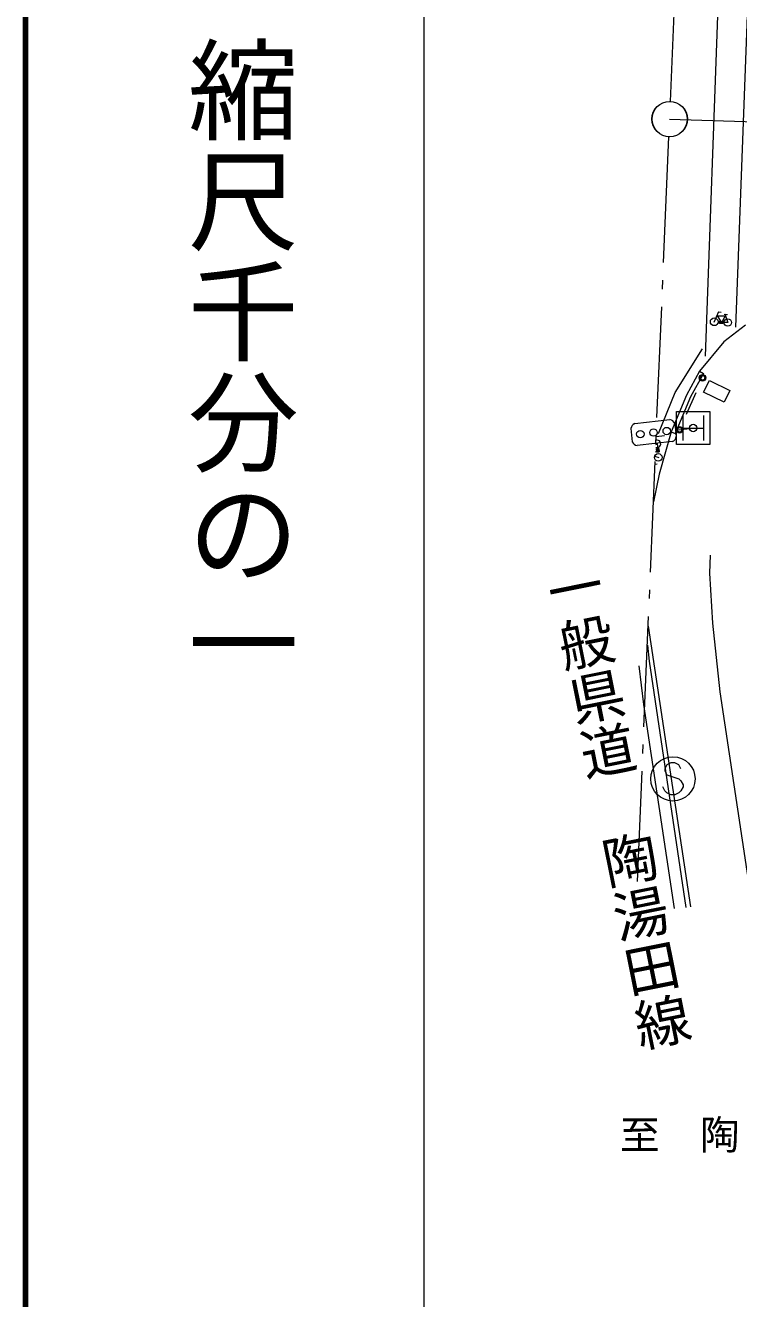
# Model space of a CAD drawing. Units: millimetres on the paper, with parts at other scales. Extents: x 40 to 680, y 20 to 380.
# Drawn here: x 40 to 72.2, y 233.9 to 291.4 of the extents above; entities that cross this region are included whole.
import ezdxf
from ezdxf.enums import TextEntityAlignment as Align

# ---------------------------------------------------------------- set-up
doc = ezdxf.new("R2010")
doc.units = ezdxf.units.MM
doc.linetypes.add('CHAIN', pattern=[18.5, 12, -1.5, 3.5, -1.5])
for name, color, linetype, lineweight in [('M-BGD', 7, 'Continuous', 13), ('M-BGD-HTXT', 7, 'Continuous', 13), ('M-BMK', 2, 'CHAIN', 13), ('M-BMK-OTRS', 5, 'Continuous', 13), ('M-BMK-SRVR', 3, 'Continuous', 13), ('M-STR-STRC', 7, 'Continuous', 13), ('M-TTL', 2, 'Continuous', 140), ('M-TTL-BAND', 7, 'Continuous', 13)]:
    doc.layers.add(name, color=color, linetype=linetype, lineweight=lineweight)
doc.styles.add('@ＭＳ ゴシック', font='')
doc.styles.add('ＭＳ ゴシック', font='')
doc.styles.get('@ＭＳ ゴシック').set_extended_font_data('@MS Gothic')
doc.styles.get('ＭＳ ゴシック').set_extended_font_data('MS Gothic')

msp = doc.modelspace()

# ---------------------------------------------------------------- linework, layer by layer
at = {"layer": 'M-BGD'}
for p, q in [((72.525, 277.874), (71.544, 277.12)), ((71.544, 277.12), (70.449, 275.787)), ((70.449, 275.787), (70.624, 275.69)), ((70.279, 274.808), (69.847, 273.83)), ((69.162, 273.053), (68.616, 271.132)), ((69.162, 273.053), (69.347, 272.976)), ((68.616, 271.132), (68.366, 269.893)), ((68.129, 264.274), (70.031, 251.586)), ((68.093, 263.415), (68.166, 262.681)), ((68.166, 262.681), (69.833, 251.556))]:
    msp.add_line(p, q, dxfattribs=at)
for points in [[(70.449, 275.787), (69.856, 274.716), (69.162, 273.053)], [(70.624, 275.69), (70.036, 274.629), (69.347, 272.976)]]:
    msp.add_lwpolyline(points, dxfattribs=at)
msp.add_lwpolyline([(71.819, 274.92), (71.557, 274.39), (70.629, 274.85), (70.892, 275.379)], close=True, dxfattribs=at)
for centre, radius in [((70.582, 275.494), 0.15), ((70.582, 275.494), 0.12), ((70.582, 275.494), 0.1), ((69.544, 273.143), 0.15), ((69.544, 273.143), 0.12), ((69.544, 273.143), 0.1)]:
    msp.add_circle(centre, radius, dxfattribs=at)
at = {"layer": 'M-BGD-HTXT'}
for p, q in [((69.128, 287.988), (69.339, 292.983)), ((68.82, 280.699), (69.061, 286.389)), ((68.769, 279.5), (68.786, 279.9)), ((68.524, 273.705), (68.736, 278.701)), ((68.474, 272.506), (68.491, 272.906)), ((68.229, 266.711), (68.44, 271.707)), ((68.178, 265.513), (68.195, 265.912)), ((67.933, 259.718), (68.144, 264.713)), ((67.882, 258.519), (67.899, 258.918)), ((67.637, 252.724), (67.848, 257.72))]:
    msp.add_line(p, q, dxfattribs=at)
at = {"layer": 'M-BMK'}
for p, q in [((68.294, 287.194), (68.3, 287.194)), ((69.094, 287.189), (96.972, 286.329))]:
    msp.add_line(p, q, dxfattribs=at)
at = {"layer": 'M-BMK-OTRS'}
for p, q in [((70.711, 276.47), (71.33, 293.517)), ((72.636, 293.137), (72.07, 277.779)), ((71.306, 278.472), (71.097, 277.994)), ((71.235, 278.302), (71.618, 278.293)), ((71.235, 278.302), (71.405, 278.046)), ((71.306, 278.472), (71.423, 278.467)), ((71.345, 277.949), (71.349, 278.049)), ((71.496, 277.943), (71.345, 277.949)), ((71.349, 278.049), (71.5, 278.042)), ((71.354, 278.048), (71.35, 277.949)), ((71.359, 278.048), (71.355, 277.949)), ((71.364, 278.048), (71.36, 277.949)), ((71.369, 278.048), (71.365, 277.948)), ((71.374, 278.048), (71.37, 277.948)), ((71.379, 278.047), (71.375, 277.948)), ((71.384, 278.047), (71.38, 277.948)), ((71.389, 278.047), (71.385, 277.948)), ((71.394, 278.047), (71.39, 277.947)), ((71.399, 278.047), (71.395, 277.947)), ((71.404, 278.046), (71.4, 277.947)), ((71.409, 278.046), (71.405, 277.947)), ((71.414, 278.046), (71.409, 277.947)), ((71.419, 278.046), (71.414, 277.946)), ((71.424, 278.046), (71.419, 277.946)), ((71.428, 278.045), (71.424, 277.946)), ((71.433, 278.045), (71.429, 277.946)), ((71.438, 278.045), (71.434, 277.946)), ((71.443, 278.045), (71.439, 277.945)), ((71.448, 278.045), (71.444, 277.945)), ((71.453, 278.044), (71.449, 277.945)), ((71.458, 278.044), (71.454, 277.945)), ((71.463, 278.044), (71.459, 277.945)), ((71.468, 278.044), (71.464, 277.944)), ((71.649, 278.365), (71.468, 278.044)), ((71.473, 278.043), (71.469, 277.944)), ((71.478, 278.043), (71.474, 277.944)), ((71.483, 278.043), (71.479, 277.944)), ((71.488, 278.043), (71.484, 277.944)), ((71.493, 278.043), (71.489, 277.943)), ((71.498, 278.042), (71.494, 277.943)), ((71.5, 278.042), (71.496, 277.943)), ((71.719, 277.987), (71.498, 277.993)), ((71.559, 278.373), (71.707, 278.361)), ((71.618, 278.293), (71.719, 277.987)), ((68.49, 272.839), (68.87, 272.886)), ((68.46, 272.137), (68.517, 272.188)), ((68.466, 272.267), (68.511, 272.25)), ((68.475, 272.479), (68.53, 272.507)), ((68.507, 272.282), (68.606, 272.292)), ((68.507, 272.28), (68.606, 272.29)), ((68.523, 272.132), (68.507, 272.282)), ((68.508, 272.275), (68.607, 272.285)), ((68.508, 272.27), (68.607, 272.28)), ((68.509, 272.265), (68.608, 272.276)), ((68.509, 272.26), (68.608, 272.271)), ((68.51, 272.255), (68.609, 272.266)), ((68.511, 272.25), (68.609, 272.261)), ((68.511, 272.245), (68.61, 272.256)), ((68.512, 272.24), (68.61, 272.251)), ((68.512, 272.235), (68.611, 272.246)), ((68.513, 272.231), (68.611, 272.241)), ((68.513, 272.226), (68.612, 272.236)), ((68.514, 272.221), (68.612, 272.231)), ((68.514, 272.216), (68.613, 272.226)), ((68.515, 272.211), (68.614, 272.221)), ((68.515, 272.206), (68.614, 272.216)), ((68.516, 272.201), (68.615, 272.211)), ((68.516, 272.196), (68.615, 272.206)), ((68.517, 272.191), (68.616, 272.201)), ((68.517, 272.186), (68.616, 272.196)), ((68.518, 272.181), (68.617, 272.191)), ((68.518, 272.176), (68.617, 272.187)), ((68.519, 272.171), (68.618, 272.182)), ((68.519, 272.166), (68.618, 272.177)), ((68.52, 272.161), (68.619, 272.172)), ((68.53, 272.507), (68.556, 272.287)), ((68.606, 272.292), (68.622, 272.142)), ((68.416, 271.945), (68.613, 271.891)), ((68.52, 272.156), (68.619, 272.167)), ((68.521, 272.151), (68.62, 272.162)), ((68.521, 272.147), (68.62, 272.157)), ((68.522, 272.142), (68.621, 272.152)), ((68.522, 272.137), (68.621, 272.147)), ((68.622, 272.142), (68.523, 272.132)), ((68.538, 271.591), (68.437, 271.578)), ((72.8, 251.795), (71.379, 261.295))]:
    msp.add_line(p, q, dxfattribs=at)
for points in [[(68.585, 272.984), (69.348, 274.833), (70.583, 276.807)], [(71.379, 261.295), (71.042, 264.409), (70.914, 266.664), (70.944, 267.479)], [(67.698, 262.471), (67.918, 260.728), (69.306, 251.514)]]:
    msp.add_lwpolyline(points, dxfattribs=at)
for centre, radius in [((71.107, 278.025), 0.173), ((71.721, 277.995), 0.17), ((68.582, 271.895), 0.173)]:
    msp.add_circle(centre, radius, dxfattribs=at)
msp.add_arc((68.522, 272.507), 0.17, 251.8312, 103.34381, dxfattribs=at)
at = {"layer": 'M-BMK-SRVR'}
for centre in [(69.094, 287.189), (69.1, 287.188)]:
    msp.add_circle(centre, 0.8, dxfattribs=at)
at = {"layer": 'M-STR-STRC'}
for p, q in [((69.406, 272.475), (69.406, 273.975)), ((69.406, 273.975), (70.906, 273.975)), ((70.906, 273.975), (70.906, 272.475)), ((67.516, 273.424), (69.106, 273.607)), ((69.327, 273.432), (69.396, 272.836)), ((69.688, 273.788), (69.688, 272.663)), ((70.625, 273.788), (70.625, 272.663)), ((67.34, 273.203), (67.409, 272.607)), ((69.362, 273.134), (69.991, 273.206)), ((69.688, 273.225), (70.625, 273.225)), ((69.22, 272.614), (67.631, 272.431)), ((70.906, 272.475), (69.406, 272.475)), ((68.972, 258.003), (68.881, 257.821)), ((68.881, 257.821), (68.881, 257.73)), ((69.154, 258.094), (68.972, 258.003)), ((69.336, 258.094), (69.154, 258.094)), ((69.517, 258.003), (69.336, 258.094)), ((69.608, 257.821), (69.517, 258.003)), ((68.881, 257.73), (68.972, 257.548)), ((68.972, 257.548), (69.517, 257.366)), ((69.517, 257.366), (69.608, 257.275)), ((69.608, 257.275), (69.699, 257.094)), ((68.881, 256.821), (68.79, 257.003)), ((68.972, 256.73), (68.881, 256.821)), ((69.154, 256.639), (68.972, 256.73)), ((69.336, 256.639), (69.154, 256.639)), ((69.517, 256.73), (69.336, 256.639)), ((69.608, 256.821), (69.517, 256.73)), ((69.699, 257.003), (69.608, 256.821)), ((69.699, 257.094), (69.699, 257.003))]:
    msp.add_line(p, q, dxfattribs=at)
for centre, radius in [((70.156, 273.225), 0.167), ((67.772, 272.95), 0.167), ((68.368, 273.019), 0.167), ((68.964, 273.088), 0.167), ((69.245, 257.366), 1)]:
    msp.add_circle(centre, radius, dxfattribs=at)
for centre, radius, start, end in [((67.663, 273.127), 0.331, 116.28305, 166.87509), ((69.061, 273.324), 0.287, 22.11058, 81.04756), ((69.121, 272.873), 0.277, 290.8926, 352.26553), ((67.684, 272.725), 0.299, 203.35814, 259.8)]:
    msp.add_arc(centre, radius, start, end, dxfattribs=at)
at = {"layer": 'M-TTL'}
msp.add_line((40, 380), (40, 20), dxfattribs=at)
at = {"layer": 'M-TTL-BAND'}
msp.add_line((58, 370), (58, 20), dxfattribs=at)

# ---------------------------------------------------------------- texts
at = {"layer": 'M-BGD', "style": '@ＭＳ ゴシック'}
msp.add_text('一般県道\u3000陶湯田線', height=1.833, rotation=281.385, dxfattribs=at).set_placement((65.332, 255.901), align=Align.BOTTOM_CENTER)
at = {"layer": 'M-BGD', "style": 'ＭＳ ゴシック'}
msp.add_text('至\u3000陶', height=1.32, dxfattribs=at).set_placement((69.545, 240.226), align=Align.BOTTOM_CENTER)
at = {"layer": 'M-TTL-BAND', "style": '@ＭＳ ゴシック'}
msp.add_text('縮尺千分の一', height=3.666, rotation=270, dxfattribs=at).set_placement((49.777, 261.03), align=Align.MIDDLE_RIGHT)

doc.saveas('drawing.dxf')
